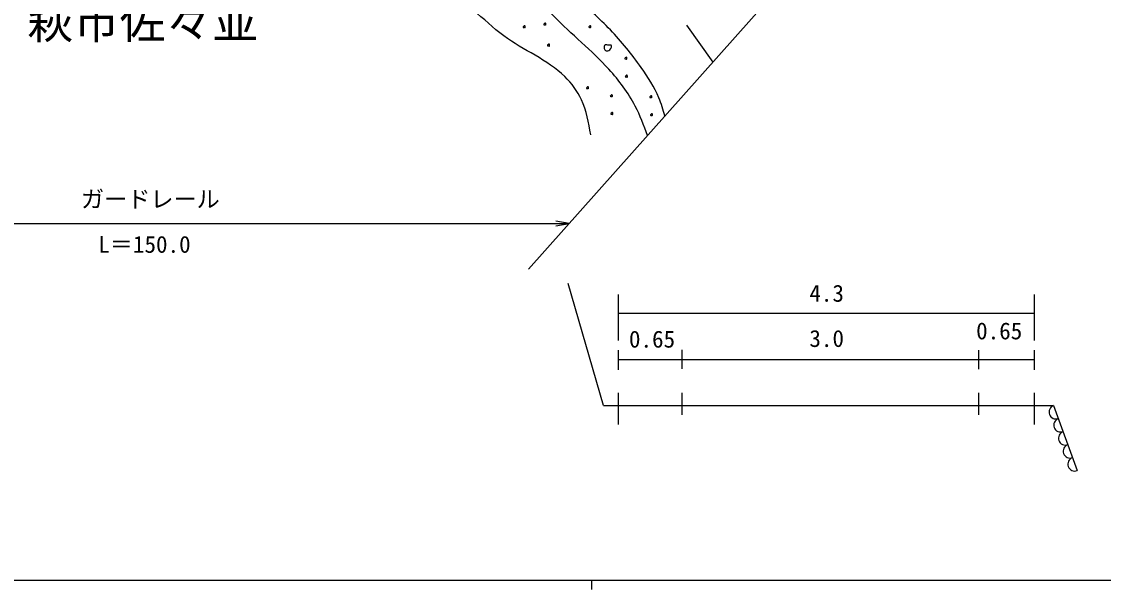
# Model space of a CAD drawing. Units: millimetres, scale not verified. Extents: x 40000 to 680000, y 20000 to 380000.
# Drawn here: x 206366 to 323335, y 204000 to 265422 of the extents above; entities that cross this region are included whole.
import ezdxf
from ezdxf.enums import TextEntityAlignment as Align

# ---------------------------------------------------------------- set-up
doc = ezdxf.new("R2010")
doc.units = ezdxf.units.MM
doc.header["$LTSCALE"] = 1000
for name, color, linetype, lineweight in [('M-BGD', 7, 'Continuous', 25), ('M-BGD-EXST', 7, 'Continuous', 25), ('M-BMK-SRVR', 3, 'Continuous', 25), ('M-STR-HTXT', 7, 'Continuous', 13), ('M-STR-STR3', 7, 'Continuous', 25), ('M-TTL-BAND', 7, 'Continuous', 25)]:
    doc.layers.add(name, color=color, linetype=linetype, lineweight=lineweight)
doc.styles.add('ＭＳ ゴシック', font='')
doc.styles.get('ＭＳ ゴシック').set_extended_font_data('MS Gothic')

# ---------------------------------------------------------------- blocks, each defined once
blk = doc.blocks.new('open_arrow')
at = {"color": 0, "linetype": 'Continuous', "lineweight": -2}
blk.add_lwpolyline([(7.5, 1.25), (0, 0), (7.5, -1.25)], dxfattribs=at)

msp = doc.modelspace()

# ---------------------------------------------------------------- linework, layer by layer
at = {"layer": 'M-BGD'}
msp.add_line((278257, 265044), (281109, 261035), dxfattribs=at)
for points, knots in [([(275930, 255217), (275729, 255877), (275528, 256538), (275266, 257172), (274783, 258337), (274091, 259413), (273358, 260454), (272343, 261897), (271248, 263273), (270032, 264534), (268836, 265775), (267523, 266904), (266262, 268082), (265391, 268896), (264546, 269733), (263690, 270566), (262531, 271693), (261353, 272813), (260053, 273759), (258531, 274868), (256843, 275739), (255174, 276642), (253772, 277401), (252383, 278182), (250916, 278771), (249610, 279296), (248242, 279667), (246881, 280067), (245549, 280458), (244222, 280875), (242859, 281082), (242099, 281198), (241326, 281247), (240556, 281316), (239415, 281419), (238280, 281563), (237159, 281785), (236027, 282009), (234910, 282312), (233802, 282644), (232004, 283181), (230230, 283794), (228531, 284596), (227754, 284963), (226993, 285369), (226188, 285650), (225526, 285881), (224835, 286028), (224158, 286236), (223702, 286376), (223253, 286544), (222791, 286626), (222107, 286748), (221395, 286682), (220683, 286665), (220062, 286651), (219440, 286674), (218848, 286782), (218007, 286936), (217225, 287261), (216271, 287212), (215499, 287172), (214614, 286887), (214163, 287368), (214073, 287464), (214000, 287591), (213929, 287719), (213872, 287822), (213816, 287925), (213733, 287993), (213605, 288097), (213411, 288115), (213226, 288110), (213041, 288104), (212864, 288075), (212718, 287993), (212602, 287927), (212506, 287829), (212406, 287719), (212272, 287573), (212133, 287408), (211977, 287368), (211716, 287301), (211409, 287583), (211079, 287602), (210898, 287613), (210709, 287544), (210610, 287407), (210525, 287289), (210505, 287120), (210415, 287017), (210185, 286753), (209499, 286911), (209361, 286665), (209297, 286553), (209348, 286355), (209400, 286158)], [0, 0, 0, 0, 1, 1, 1, 2, 2, 2, 3, 3, 3, 4, 4, 4, 5, 5, 5, 6, 6, 6, 7, 7, 7, 8, 8, 8, 9, 9, 9, 10, 10, 10, 11, 11, 11, 12, 12, 12, 13, 13, 13, 14, 14, 14, 15, 15, 15, 16, 16, 16, 17, 17, 17, 18, 18, 18, 19, 19, 19, 20, 20, 20, 21, 21, 21, 22, 22, 22, 23, 23, 23, 24, 24, 24, 25, 25, 25, 26, 26, 26, 27, 27, 27, 28, 28, 28, 29, 29, 29, 30, 30, 30, 31, 31, 31, 32, 32, 32, 32]), ([(274049, 253103), (273645, 254182), (273242, 255261), (272716, 256280), (271968, 257727), (270972, 259051), (269871, 260263), (268002, 262317), (265828, 264046), (263896, 266024), (262912, 267031), (261992, 268102), (260980, 269082), (259988, 270042), (258909, 270915), (257779, 271713), (256319, 272746), (254774, 273656), (253156, 274416), (251620, 275138), (250020, 275723), (248391, 276194), (246910, 276622), (245406, 276955), (243910, 277332), (242782, 277617), (241658, 277927), (240567, 278328), (239242, 278816), (237966, 279440), (236656, 279964), (234834, 280693), (232944, 281230), (231108, 281955), (229442, 282613), (227821, 283426), (226414, 284516), (225778, 285008), (225185, 285557), (224593, 286106)], [0, 0, 0, 0, 1, 1, 1, 2, 2, 2, 3, 3, 3, 4, 4, 4, 5, 5, 5, 6, 6, 6, 7, 7, 7, 8, 8, 8, 9, 9, 9, 10, 10, 10, 11, 11, 11, 12, 12, 12, 13, 13, 13, 13]), ([(267899, 253174), (267674, 254481), (267450, 255789), (266899, 256972), (266468, 257899), (265836, 258750), (265101, 259470), (263207, 261323), (260625, 262307), (258505, 263867), (257348, 264718), (256329, 265741), (255207, 266665), (254402, 267329), (253545, 267942), (252609, 268364), (251330, 268941), (249904, 269161), (248512, 269463), (247318, 269723), (246149, 270043), (245014, 270463), (243883, 270881), (242786, 271397), (241716, 271962), (239879, 272931), (238126, 274041), (236320, 275059), (235424, 275565), (234515, 276047), (233622, 276558), (232340, 277291), (231090, 278083), (229724, 278657), (228550, 279151), (227290, 279483), (226027, 279556), (224763, 279630), (223496, 279443), (222229, 279257)], [0, 0, 0, 0, 1, 1, 1, 2, 2, 2, 3, 3, 3, 4, 4, 4, 5, 5, 5, 6, 6, 6, 7, 7, 7, 8, 8, 8, 9, 9, 9, 10, 10, 10, 11, 11, 11, 12, 12, 12, 13, 13, 13, 13]), ([(260785, 264758), (260775, 264758), (260760, 264766), (260744, 264772), (260686, 264791), (260606, 264771), (260592, 264799), (260582, 264819), (260603, 264861), (260633, 264896), (260681, 264952), (260753, 264990), (260785, 264965), (260805, 264951), (260811, 264913), (260813, 264869), (260816, 264818), (260813, 264758), (260785, 264758)], [0, 0, 0, 0, 1, 1, 1, 2, 2, 2, 3, 3, 3, 4, 4, 4, 5, 5, 5, 6, 6, 6, 6]), ([(263013, 265051), (263003, 265051), (262988, 265059), (262972, 265065), (262914, 265084), (262834, 265064), (262819, 265092), (262810, 265112), (262831, 265154), (262861, 265189), (262909, 265245), (262980, 265283), (263013, 265259), (263033, 265244), (263039, 265206), (263041, 265162), (263043, 265111), (263041, 265051), (263013, 265051)], [0, 0, 0, 0, 1, 1, 1, 2, 2, 2, 3, 3, 3, 4, 4, 4, 5, 5, 5, 6, 6, 6, 6]), ([(267892, 264769), (267882, 264769), (267867, 264777), (267851, 264783), (267793, 264802), (267713, 264782), (267698, 264810), (267689, 264830), (267710, 264872), (267740, 264907), (267788, 264963), (267859, 265001), (267892, 264977), (267912, 264962), (267918, 264924), (267920, 264880), (267922, 264829), (267920, 264769), (267892, 264769)], [0, 0, 0, 0, 1, 1, 1, 2, 2, 2, 3, 3, 3, 4, 4, 4, 5, 5, 5, 6, 6, 6, 6]), ([(263429, 262777), (263419, 262777), (263404, 262785), (263388, 262791), (263330, 262810), (263250, 262790), (263236, 262819), (263226, 262838), (263247, 262880), (263277, 262915), (263325, 262971), (263397, 263009), (263429, 262985), (263449, 262970), (263455, 262932), (263457, 262888), (263459, 262837), (263457, 262777), (263429, 262777)], [0, 0, 0, 0, 1, 1, 1, 2, 2, 2, 3, 3, 3, 4, 4, 4, 5, 5, 5, 6, 6, 6, 6]), ([(269963, 262388), (269839, 262263), (269688, 262220), (269566, 262269), (269475, 262305), (269400, 262393), (269368, 262507), (269326, 262655), (269357, 262847), (269447, 262904), (269545, 262965), (269711, 262867), (269884, 262864), (269978, 262862), (270074, 262888), (270122, 262864), (270223, 262813), (270113, 262540), (269963, 262388)], [0, 0, 0, 0, 1, 1, 1, 2, 2, 2, 3, 3, 3, 4, 4, 4, 5, 5, 5, 6, 6, 6, 6]), ([(271778, 261355), (271767, 261355), (271753, 261363), (271736, 261369), (271679, 261388), (271598, 261368), (271584, 261397), (271574, 261416), (271595, 261458), (271626, 261493), (271674, 261549), (271745, 261587), (271778, 261563), (271798, 261548), (271803, 261510), (271806, 261466), (271808, 261415), (271806, 261355), (271778, 261355)], [0, 0, 0, 0, 1, 1, 1, 2, 2, 2, 3, 3, 3, 4, 4, 4, 5, 5, 5, 6, 6, 6, 6]), ([(271836, 259422), (271826, 259422), (271811, 259431), (271795, 259436), (271737, 259455), (271657, 259435), (271643, 259464), (271633, 259483), (271654, 259526), (271684, 259561), (271732, 259617), (271804, 259655), (271836, 259630), (271856, 259615), (271862, 259578), (271864, 259533), (271867, 259483), (271864, 259423), (271836, 259422)], [0, 0, 0, 0, 1, 1, 1, 2, 2, 2, 3, 3, 3, 4, 4, 4, 5, 5, 5, 6, 6, 6, 6]), ([(267634, 258156), (267624, 258156), (267609, 258165), (267593, 258170), (267535, 258189), (267455, 258169), (267441, 258198), (267431, 258217), (267452, 258259), (267482, 258295), (267530, 258350), (267602, 258388), (267634, 258364), (267654, 258349), (267660, 258312), (267662, 258267), (267664, 258216), (267662, 258157), (267634, 258156)], [0, 0, 0, 0, 1, 1, 1, 2, 2, 2, 3, 3, 3, 4, 4, 4, 5, 5, 5, 6, 6, 6, 6]), ([(270217, 257309), (270206, 257309), (270191, 257317), (270175, 257323), (270117, 257342), (270037, 257322), (270023, 257351), (270013, 257370), (270034, 257412), (270064, 257447), (270112, 257503), (270184, 257541), (270217, 257517), (270236, 257502), (270242, 257464), (270244, 257420), (270247, 257369), (270245, 257309), (270217, 257309)], [0, 0, 0, 0, 1, 1, 1, 2, 2, 2, 3, 3, 3, 4, 4, 4, 5, 5, 5, 6, 6, 6, 6]), ([(274488, 257185), (274477, 257185), (274463, 257194), (274447, 257199), (274389, 257218), (274309, 257198), (274294, 257227), (274285, 257246), (274306, 257289), (274336, 257324), (274384, 257380), (274455, 257418), (274488, 257393), (274508, 257378), (274514, 257341), (274516, 257296), (274518, 257246), (274516, 257186), (274488, 257185)], [0, 0, 0, 0, 1, 1, 1, 2, 2, 2, 3, 3, 3, 4, 4, 4, 5, 5, 5, 6, 6, 6, 6]), ([(270275, 255376), (270264, 255376), (270250, 255385), (270234, 255390), (270176, 255409), (270096, 255389), (270081, 255418), (270072, 255438), (270093, 255480), (270123, 255515), (270171, 255571), (270242, 255609), (270275, 255584), (270295, 255569), (270301, 255532), (270303, 255487), (270305, 255437), (270303, 255377), (270275, 255376)], [0, 0, 0, 0, 1, 1, 1, 2, 2, 2, 3, 3, 3, 4, 4, 4, 5, 5, 5, 6, 6, 6, 6]), ([(274547, 255253), (274536, 255253), (274522, 255261), (274505, 255267), (274448, 255286), (274367, 255266), (274353, 255294), (274343, 255314), (274364, 255356), (274394, 255391), (274442, 255447), (274514, 255485), (274547, 255460), (274566, 255446), (274572, 255408), (274574, 255363), (274577, 255313), (274575, 255253), (274547, 255253)], [0, 0, 0, 0, 1, 1, 1, 2, 2, 2, 3, 3, 3, 4, 4, 4, 5, 5, 5, 6, 6, 6, 6])]:
    msp.add_open_spline(points, degree=3, knots=knots, dxfattribs=at)
at = {"layer": 'M-BGD-EXST'}
for p, q in [((269280, 223885), (265476, 237101)), ((270853, 235888), (270853, 230930)), ((315842, 235885), (315842, 230930)), ((270853, 233885), (315842, 233885)), ((270853, 229876), (270853, 227758)), ((277758, 229898), (277758, 227877)), ((309842, 229885), (309842, 227808)), ((315842, 229876), (315842, 227758)), ((270853, 228885), (315842, 228885)), ((270853, 225272), (270853, 221827)), ((277758, 225272), (277758, 222877)), ((309842, 225272), (309842, 222885)), ((315842, 225272), (315842, 221827)), ((269280, 223885), (317960, 223885)), ((317960, 223885), (320500, 216845))]:
    msp.add_line(p, q, dxfattribs=at)
for centre in [(318214, 223181), (318722, 221773), (319230, 220365), (319738, 218957), (320246, 217549)]:
    msp.add_arc(centre, 748, 109.83829, 289.83829, dxfattribs=at)
at = {"layer": 'M-BMK-SRVR'}
msp.add_line((261173, 238638), (317422, 301830), dxfattribs=at)
at = {"layer": 'M-STR-STR3'}
msp.add_line((179718, 243570), (265576, 243585), dxfattribs=at)
at = {"layer": 'M-TTL-BAND'}
for p, q in [((40000, 205000), (579000, 205000)), ((268000, 205000), (268000, 204000))]:
    msp.add_line(p, q, dxfattribs=at)

# ---------------------------------------------------------------- block references
at = {"layer": 'M-STR-STR3', "xscale": 193, "yscale": 193, "rotation": 180}
msp.add_blockref('open_arrow', (265576, 243585), dxfattribs=at)

# ---------------------------------------------------------------- texts
at = {"layer": 'M-BGD-EXST', "style": 'ＭＳ ゴシック'}
for s, p in [('4.3', (291543, 234569)), ('0.65', (309577, 230498)), ('0.65', (272039, 229606)), ('3.0', (291547, 229677))]:
    msp.add_text(s, height=1833, dxfattribs=at).set_placement(p, align=Align.BOTTOM_LEFT)
at = {"layer": 'M-STR-HTXT', "style": 'ＭＳ ゴシック'}
msp.add_text('萩市佐々並', height=3666, dxfattribs=at).set_placement((206958, 262497), align=Align.BOTTOM_LEFT)
at = {"layer": 'M-STR-STR3', "style": 'ＭＳ ゴシック'}
for s, p in [('ガードレール', (212787, 244759)), ('L＝150.0', (214658, 239860))]:
    msp.add_text(s, height=1833, dxfattribs=at).set_placement(p, align=Align.BOTTOM_LEFT)

doc.saveas('drawing.dxf')
